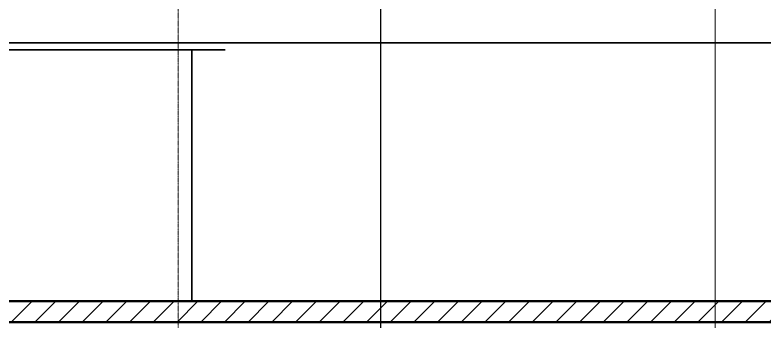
# Model space of a CAD drawing. Header units: millimetres. Extents: x -853488 to -774597, y -17231 to 22435.
# Drawn here: x -814253 to -808878, y 7944 to 10144 of the extents above; entities that cross this region are included whole.
import ezdxf

# ---------------------------------------------------------------- set-up
doc = ezdxf.new("R2010")
doc.units = ezdxf.units.MM
doc.linetypes.add('DPA_Grid _ Level 100', pattern=[10, 5.5, -1.6, 1.3, -1.6])
for name, color, linetype, lineweight in [('A-ANNO-NOTE', 3, 'Continuous', 25), ('A-DETL', 1, 'Continuous', 70), ('A-DETL-GENF', 2, 'Continuous', 9), ('A-FLOR-E', 2, 'Continuous', 35), ('G-ANNO-TEXT', 3, 'Continuous', 9), ('I-WALL-E', 2, 'Continuous', 35), ('S-GRID', 251, 'Continuous', 9), ('WALL-E', 2, 'Continuous', 35)]:
    doc.layers.add(name, color=color, linetype=linetype, lineweight=lineweight)

# ---------------------------------------------------------------- blocks, each defined once
blk = doc.blocks.new('*U1666')
at = {"layer": 'A-DETL', "lineweight": 50}
for p, q in [((11360, 4515), (-12775, 4515)), ((-12775, 4365), (11360, 4365))]:
    blk.add_line(p, q, dxfattribs=at)
at = {"layer": 'S-GRID', "linetype": 'DPA_Grid _ Level 100'}
blk.add_line((-11400, -19375), (-11400, 17167.1), dxfattribs=at)

msp = doc.modelspace()

# ---------------------------------------------------------------- hatches: boundary and pattern name
at = {"layer": 'A-DETL-GENF', "lineweight": 9}
h = msp.add_hatch(dxfattribs=at)
h.set_pattern_fill('FP_2', color=10, style=0, pattern_type=2)
h.set_pattern_definition([(45, (0, 0), (-84.852814, 84.852814), [])])
h.paths.add_polyline_path([(-792012.1, 7944), (-790322.4, 7944), (-790322.4, 8094), (-814457.4, 8094), (-814457.4, 7944), (-796424.4, 7944)])

# ---------------------------------------------------------------- linework, layer by layer
at = {"layer": 'A-ANNO-NOTE'}
msp.add_line((-811631.7, 7597.1), (-811631.7, 14965.9), dxfattribs=at)
at = {"layer": 'A-FLOR-E'}
for p, q in [((-812985, 9944), (-800532.4, 9944)), ((-812985, 8144), (-812985, 9894)), ((-812985, 8094), (-812985, 8144))]:
    msp.add_line(p, q, dxfattribs=at)
at = {"layer": 'G-ANNO-TEXT', "color": 10}
msp.add_line((-809235.1, 7636.8), (-809235.1, 15067.3), dxfattribs=at)
at = {"layer": 'I-WALL-E'}
for p, q in [((-812574.1, 9944), (-815874.1, 9944)), ((-812182.4, 9944), (-812574.1, 9944)), ((-815874.1, 9894), (-812746, 9894))]:
    msp.add_line(p, q, dxfattribs=at)
at = {"layer": 'WALL-E'}
for p, q in [((-816727.5, 9944), (-799962.7, 9944)), ((-793190.4, 9944), (-816727.5, 9944)), ((-793190.4, 9944), (-816727.5, 9944)), ((-816727.5, 9944), (-793190.4, 9944)), ((-813383.5, 9944), (-816727.5, 9944)), ((-816727.5, 9944), (-793190.4, 9944)), ((-793190.4, 9944), (-816727.5, 9944)), ((-816727.5, 9944), (-793190.4, 9944)), ((-813899.1, 9944), (-816167.8, 9944)), ((-814582.4, 9944), (-813383.5, 9944)), ((-813899.1, 9944), (-814582.4, 9944)), ((-813383.5, 9944), (-813899.1, 9944)), ((-812867.8, 9944), (-813383.5, 9944)), ((-800650.2, 9944), (-812867.8, 9944)), ((-816727.5, 9894), (-813383.5, 9894)), ((-812985, 9894), (-816727.5, 9894)), ((-812985, 9894), (-816727.5, 9894)), ((-816727.5, 9894), (-812985, 9894)), ((-816167.8, 9894), (-813899.1, 9894)), ((-813383.5, 9894), (-814582.4, 9894)), ((-814582.4, 9894), (-813899.1, 9894)), ((-813899.1, 9894), (-813383.5, 9894)), ((-813383.5, 9894), (-812985, 9894)), ((-812985, 7944), (-814540, 7944)), ((-814519, 7944), (-812985, 7944))]:
    msp.add_line(p, q, dxfattribs=at)

# ---------------------------------------------------------------- block references
msp.add_blockref('*U1666', (-801682.4, 3579))

doc.saveas('drawing.dxf')
